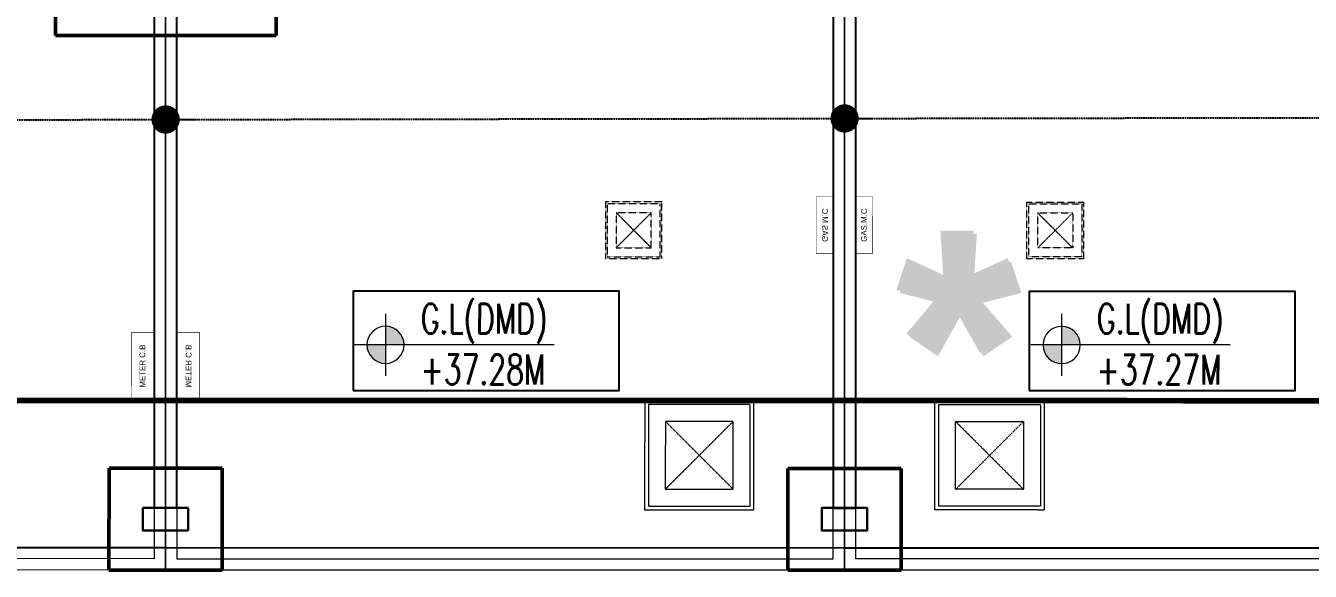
# Model space of a CAD drawing. Header units: centimetres. Extents: x -6122352 to 7132207, y -1694241 to 1947892.
# Drawn here: x 148881 to 160234, y -132486 to -127663 of the extents above; entities that cross this region are included whole.
import ezdxf
from ezdxf.enums import TextEntityAlignment as Align

# ---------------------------------------------------------------- set-up
doc = ezdxf.new("R2010")
doc.units = ezdxf.units.CM
doc.header["$MEASUREMENT"] = 0
for name, pattern in [('2. HG-ST XR COL 3A (5V 7V 9V 11V - GF (4M & 5D-E)$0$HIDDEN', [0.375, 0.25, -0.125]), ('23585-XR-AR-END-SETTING OUT PLAN$0$HIDDEN', [0.375, 0.25, -0.125]), ('DASHED2', [0.375, 0.25, -0.125]), ('XR-AR-END-SETTING OUT PLAN$0$23261-XR-AR-SI-GF$0$HIDDEN', [0.375, 0.25, -0.125])]:
    doc.linetypes.add(name, pattern=pattern)
doc.layers.add('08-Compound Wall-2', color=6, linetype='Continuous', lineweight=25, true_color=0xff00ff)
doc.layers.add('08-Compound Wall-4', color=7, linetype='Continuous', lineweight=25, true_color=0xff4405)
for name, color, linetype in [('23585-XR-AR-BOUNDARY WALLS AND SETBACKS$0$setback', 7, 'XR-AR-END-SETTING OUT PLAN$0$23261-XR-AR-SI-GF$0$HIDDEN'), ('23585-XR-AR-MID-ANNO-GF$0$945-4P-1-101-GROUND FLOOR PLAN$0$XR-MIDDLE-GROUND FLOOR PLAN$0$XR-MIDDLE-GROUND FLOOR PLAN$0$-LPG-CABINET', 6, 'Continuous'), ('@MI-REF LAYER', 7, 'Continuous'), ('B_TH_8', 7, 'Continuous'), ('XR-AR-MID-SETTING OUT FOR MASTER$0$23585-XR-AR-MID-GROUND FLOOR$0$GS-HATCH-FLOOR TILE', 251, 'Continuous'), ('XREF1$0$S-LEVELS', 2, 'Continuous'), ('XREF1$0$TYPICAL NEW PROFILE', 3, 'Continuous')]:
    doc.layers.add(name, color=color, linetype=linetype)
for name, color, linetype, lineweight in [('23585-XR-AR-DAMAC PLOT LIMITS$0$1-Mid units', 41, 'Continuous', 5), ('23585-XR-AR-END-SETTING OUT PLAN$0$A-FLOR-UNDR', 8, '23585-XR-AR-END-SETTING OUT PLAN$0$HIDDEN', 5), ('23585-XR-AR-MID-ANNO-GF$0$945-4P-1-101-GROUND FLOOR PLAN$0$XR-MIDDLE-GROUND FLOOR PLAN$0$XR-MIDDLE-GROUND FLOOR PLAN$0$-DR-RW', 6, 'Continuous', 5), ('23585-XR-AR-MID-ANNO-GF$0$945-4P-1-101-GROUND FLOOR PLAN$0$XR-MIDDLE-GROUND FLOOR PLAN$0$XR-MIDDLE-GROUND FLOOR PLAN$0$S-ANNO-TXT', 3, 'Continuous', 25), ('@ Foundations', 4, 'DASHED2', 50), ('A-ANNO-TEXT', 3, 'Continuous', 25), ('XR-AR-MID-SETTING OUT FOR MASTER$0$23585-XR-AR-MID-GROUND FLOOR$0$A-FLOR-PATT', 8, 'Continuous', 5), ('XR-AR-MID-SETTING OUT FOR MASTER$0$23585-XR-AR-MID-GROUND FLOOR$0$S-COLS', 51, 'Continuous', 40), ('XREF1$0$36-TAGLVL', 23, 'Continuous', 9)]:
    doc.layers.add(name, color=color, linetype=linetype, lineweight=lineweight)
doc.styles.add('23585-XR-AR-MALDIVE-1$0$Arial', font='arialbd.ttf')
doc.styles.add('23585-XR-AR-MID-ANNO-GF$0$SDC-TEXT', font='arial.ttf')
doc.styles.add('Arial', font='arialbd.ttf')
doc.styles.add('XREF1$0$DLT_TEXT', font='romans.shx', dxfattribs={"width": 0.7})

# ---------------------------------------------------------------- blocks, each defined once
blk = doc.blocks.new('23585-XR-AR-BOUNDARY WALLS AND SETBACKS')
at = {"layer": '08-Compound Wall-2'}
blk.add_lwpolyline([(496586.5850403294, 2768913.782413454), (496586.5850403298, 2768913.782413455), (496590.6384401171, 2768918.206213224), (496594.6918401177, 2768922.630013223), (496598.7452401172, 2768927.053813224), (496602.7986401179, 2768931.477613223), (496606.7846832142, 2768935.827489937)], dxfattribs=at)
at = {"layer": '23585-XR-AR-BOUNDARY WALLS AND SETBACKS$0$setback', "ltscale": 40, "const_width": 0.05}
blk.add_lwpolyline([(496622.2089072186, 2768954.585300844), (496607.8314875885, 2768967.758914647), (496603.6765869833, 2768963.224389371), (496599.6231525759, 2768958.800751822), (496595.5697982174, 2768954.377001632), (496591.5163982162, 2768949.953201632), (496587.4629982173, 2768945.529401632), (496583.4095982172, 2768941.105601632), (496579.3561982168, 2768936.681801632), (496575.3025484073, 2768932.257947273), (496571.2491525767, 2768927.834351821), (496567.0930137162, 2768923.298279969), (496581.4700765952, 2768910.12437026), (496585.6265524817, 2768914.66065092), (496589.6799508891, 2768919.084449183), (496593.73335089, 2768923.508249182), (496597.7867508893, 2768927.932049183), (496601.8401508902, 2768932.355849182), (496605.8937747513, 2768936.779475226), (496609.94715089, 2768941.203249183), (496614.0005508893, 2768945.627049183), (496618.0539508902, 2768950.050849183)], close=True, dxfattribs=at)
blk = doc.blocks.new('A$C9d9485f6')
at = {"layer": 'A-ANNO-TEXT', "rotation": 312.4881850805905}
blk.add_blockref('23585-XR-AR-BOUNDARY WALLS AND SETBACKS', (-2377088.534775567, -1504219.252137818), dxfattribs=at)
blk = doc.blocks.new('23585-XR-AR-DAMAC PLOT LIMITS')
at = {"layer": '23585-XR-AR-DAMAC PLOT LIMITS$0$1-Mid units', "color": 251, "true_color": 0x636466}
for points in [[(496577.1442999998, 2768938.7085), (496581.1977000004, 2768943.132300001), (496598.8926999997, 2768926.9187), (496594.8393000001, 2768922.494899999)], [(496573.0906999996, 2768934.284700001), (496577.1442999998, 2768938.7085), (496594.8393000001, 2768922.494899999), (496590.7858999996, 2768918.0711)], [(496590.7858999996, 2768918.0711), (496586.7324999999, 2768913.647299999), (496569.0373, 2768929.861099999), (496573.0906999996, 2768934.284700001)]]:
    blk.add_lwpolyline(points, close=True, dxfattribs=at)
blk = doc.blocks.new('A$Cf093b529')
at = {"layer": 'A-ANNO-TEXT'}
blk.add_blockref('23585-XR-AR-DAMAC PLOT LIMITS', (-495391.9901121984, -2768603.441896566), dxfattribs=at)
blk = doc.blocks.new('A$C626fc766')
at = {"color": 1, "true_color": 0xeb0000, "const_width": 0.003, "elevation": -6.17216293373952e-09}
blk.add_lwpolyline([(57.15263062110171, 0.000134600792080164), (51.15262578800321, 0.000101007055491209), (45.15262095443904, 6.741238757967949e-05), (39.1526161218062, 3.381865099072456e-05), (33.15262363292277, 0.0002827958669513464), (27.15261879982427, 0.0002492028288543224), (21.15261396626011, 0.0002156072296202183), (15.1526091331616, 0.0001820139586925507), (9.152604299597442, 0.0001484188251197338), (0, 0.0001115526538342237), (0.000430768821388483, 24.00010619545355), (9.152617381419986, 24.00030286540277), (15.15247475588694, 24.00020134728402), (21.1526147024706, 24.0000874819234), (27.15261953696609, 24.00012107659131), (33.15262436913326, 24.00015467009507), (39.15262920316309, 24.00018826546147), (45.15263403579593, 24.00022185896523), (51.15263886982575, 24.00025545433164), (57.15249624382704, 24.00015393341891), (66.30269249947742, 24.00015444681048), (66.30267941812053, 0)], close=True, dxfattribs=at)
blk = doc.blocks.new('_Dot')
at = {"color": 0, "linetype": 'ByBlock', "lineweight": -2}
blk.add_line((-0.5, 0), (-1, 0), dxfattribs=at)
at = {"color": 0, "linetype": 'ByBlock', "const_width": 0.5}
blk.add_lwpolyline([(-0.25, 0, 1), (0.25, 0, 1)], format="xyb", close=True, dxfattribs=at)
blk = doc.blocks.new('XREF1$0$LVL  ATTR')
at = {"color": 7}
blk.add_wipeout([(-0.33727806633866564, 0.38352486299273547), (1.8973092599409713, 0.38352486299273547), (1.8973092599409713, -0.45047952129880775), (-0.33727806633866564, -0.4504795212988073)], dxfattribs=at)
at = {"layer": 'XREF1$0$36-TAGLVL', "extrusion": (-4.888139810645865e-07, 1.406522031717416e-17, 0.9999999999998805)}
h = blk.add_hatch(color=252, dxfattribs=at)
h.paths.add_polyline_path([(-0.06536514837319736, 0.1562500046566129, 0.4142135623730951), (-0.2216151483731973, 4.656612873077392e-09), (-0.06536514837319736, 4.656612873077392e-09)])
h.paths.add_polyline_path([(0.09088485162680264, 4.656612873077392e-09), (-0.06536514837319736, 4.656612873077392e-09), (-0.06536514837319736, -0.1562499953433871, 0.4142135623730951)])
at = {"layer": 'XREF1$0$36-TAGLVL', "extrusion": (-4.888139810645865e-07, 1.406522031717408e-17, 0.9999999999998805)}
for p, q in [((-0.06536515014719235, -0.2604166821887048), (-0.06536515014719235, 0.2604166511446238)), ((1.351057254982072, -1.396983861923218e-08, 5.262988010916589e-07), (-0.3253053234689158, -1.396983861923218e-08, -1.018362459642307e-07))]:
    blk.add_line(p, q, dxfattribs=at)
blk.add_circle((-0.06536514830387681, -4.494034574497252e-25, 3.195139836529895e-08), 0.15625, dxfattribs=at)
at = {"layer": 'XREF1$0$S-LEVELS', "color": 1}
blk.add_lwpolyline([(-0.3372780663386656, 0.3835248629927364), (1.897309259940972, 0.3835248629927364), (1.897309259940972, -0.4504795212988069), (-0.3372780663386656, -0.4504795212988069)], close=True, dxfattribs=at)
at = {"layer": 'XREF1$0$TYPICAL NEW PROFILE', "color": 3, "style": 'XREF1$0$DLT_TEXT', "width": 0.7}
for tag, p in [('+0.00M', (0.2413431143818681, 0.067100426539497, -0.0001437184612911057)), ('S.S.L', (0.2413431143818681, -0.3452672204089993, -0.0001437184612911057))]:
    blk.add_attdef(tag, p, '', height=0.2500000000000001, dxfattribs=at)
blk = doc.blocks.new('A$Cbcaed180')
at = {"color": 1, "true_color": 0xeb0000, "const_width": 0.003, "elevation": -6.17216293373952e-09}
blk.add_lwpolyline([(57.15263062110171, 0.7364739454351366), (51.15262578800321, 0.7364403521642089), (45.15262095443904, 0.7364067570306361), (39.1526161218062, 0.7363731632940471), (33.15262363292277, 0.7366221407428384), (27.15261879982427, 0.7365885474719107), (21.15261396626011, 0.7365549518726766), (15.1526091331616, 0.7365213586017489), (9.152604299597442, 0.7364877634681761), (0, 0.7364508975297213), (0.000430768821388483, 24.73644554009661), (9.152617381419986, 24.73664221027866), (15.15247475588694, 24.73654069192708), (21.1526147024706, 24.73642682656646), (27.15261953696609, 24.73646042123437), (33.15262436913326, 24.73649401497096), (39.15262920316309, 24.73652761010453), (45.15263403579593, 24.73656120384112), (51.15263886982575, 24.73659479897469), (57.15249624382704, 24.73649327876046), (66.30269249947742, 24.7364937919192), (66.30267941812053, 0.7363393446430564)], close=True, dxfattribs=at)
blk = doc.blocks.new('XR-AR-MID-SETTING OUT FOR MASTER$0$23585-XR-AR-MID-GROUND FLOOR$0$945-4P-1-101-GROUND FLOOR PLAN$0$XR-MIDDLE-CAR PARK HATCH')
at = {"layer": 'XR-AR-MID-SETTING OUT FOR MASTER$0$23585-XR-AR-MID-GROUND FLOOR$0$A-FLOR-PATT'}
blk.add_lwpolyline([(9250.002853021142, 100.0129149327577), (9249.99679574091, 5500.000000009181), (15050.00005108526, 5502.664669244065), (15050.00005108526, 100.450321876061)], close=True, dxfattribs=at)
blk = doc.blocks.new('XR-AR-MID-SETTING OUT FOR MASTER$0$23585-XR-AR-MID-GROUND FLOOR$0$A$C08698786')
at = {"layer": 'XR-AR-MID-SETTING OUT FOR MASTER$0$23585-XR-AR-MID-GROUND FLOOR$0$S-COLS', "color": 252, "lineweight": 30}
for points in [[(-200.1009931564331, 549.9997375011444), (199.8990068435669, 549.9997372627258), (199.8990068435669, 349.999737739563), (-200.1009931564331, 349.9997375011444)], [(5799.899006843567, 549.9997372627258), (6199.899006605148, 549.9997370243073), (6199.899006843567, 349.9997375011444), (5799.899006843567, 349.9997372627258)]]:
    blk.add_lwpolyline(points, close=True, dxfattribs=at)
blk = doc.blocks.new('23585-XR-AR-END-SETTING OUT PLAN$0$MH-800')
at = {"ltscale": 5}
for p, q in [((-294.2866479934596, -650.7456844130211), (305.7133520064239, -50.74568441302017)), ((-294.2866479934596, -50.74568441302108), (305.7133520064239, -650.7456844130202))]:
    blk.add_line(p, q, dxfattribs=at)
for points in [[(-476.9225677270265, 131.8902353205449), (-476.9225677270265, -833.381604146587), (488.3492717399907, -833.381604146588), (488.3492717399907, 131.8902353205449)], [(-444.2866479934597, 99.25431558697892), (-444.2866479934596, -800.7456844130211), (455.7133520064239, -800.7456844130202), (455.7133520064241, 99.2543155869771)], [(-294.2866479934596, -50.74568441302108), (-294.2866479934596, -650.7456844130211), (305.7133520064239, -650.7456844130202), (305.7133520064239, -50.74568441302017)]]:
    blk.add_lwpolyline(points, close=True, dxfattribs=at)
blk = doc.blocks.new('XR-AR-MID-SETTING OUT FOR MASTER')
at = {"layer": '23585-XR-AR-MID-ANNO-GF$0$945-4P-1-101-GROUND FLOOR PLAN$0$XR-MIDDLE-GROUND FLOOR PLAN$0$XR-MIDDLE-GROUND FLOOR PLAN$0$-DR-RW', "ltscale": 100, "const_width": 5}
blk.add_lwpolyline([(5900.05176121055, 1500.450321767838), (5700.05176121055, 1500.450321767838), (5700.05176121055, 2100.450321767838), (5900.05176121055, 2100.450321767838)], close=True, dxfattribs=at)
at = {"layer": '23585-XR-AR-MID-ANNO-GF$0$945-4P-1-101-GROUND FLOOR PLAN$0$XR-MIDDLE-GROUND FLOOR PLAN$0$XR-MIDDLE-GROUND FLOOR PLAN$0$-LPG-CABINET', "ltscale": 100, "const_width": 5}
blk.add_lwpolyline([(250.0585004000168, 3300.452212361579), (250.0585004000168, 2800.452212361579), (100.0585004000168, 2800.452212361579), (100.0585004000168, 3300.452212361579)], close=True, dxfattribs=at)
at = {"layer": '08-Compound Wall-4', "ltscale": 100}
blk.add_blockref('XR-AR-MID-SETTING OUT FOR MASTER$0$23585-XR-AR-MID-GROUND FLOOR$0$945-4P-1-101-GROUND FLOOR PLAN$0$XR-MIDDLE-CAR PARK HATCH', (-9150.000085264444, 0.1875896453857422), dxfattribs=at)
at = {"layer": '23585-XR-AR-END-SETTING OUT PLAN$0$A-FLOR-UNDR', "color": 8, "ltscale": 100, "xscale": -0.5182770836547854, "yscale": 0.5182770836547854, "zscale": 0.5182770836547854, "rotation": 270.0000009865863}
blk.add_blockref('23585-XR-AR-END-SETTING OUT PLAN$0$MH-800', (2044.600959901667, 3001.106258045715, -0.002995261741824737), dxfattribs=at)
at = {"layer": '23585-XR-AR-END-SETTING OUT PLAN$0$A-FLOR-UNDR', "color": 8, "ltscale": 100, "xscale": -1, "rotation": 270.0000009865863}
blk.add_blockref('23585-XR-AR-END-SETTING OUT PLAN$0$MH-800', (1633.529236924, 1009.498782204852), dxfattribs=at)
at = {"layer": 'XR-AR-MID-SETTING OUT FOR MASTER$0$23585-XR-AR-MID-GROUND FLOOR$0$GS-HATCH-FLOOR TILE', "color": 8}
blk.add_blockref('XR-AR-MID-SETTING OUT FOR MASTER$0$23585-XR-AR-MID-GROUND FLOOR$0$A$C08698786', (-1.490116119384766e-07, 0), dxfattribs=at)
at = {"layer": '23585-XR-AR-MID-ANNO-GF$0$945-4P-1-101-GROUND FLOOR PLAN$0$XR-MIDDLE-GROUND FLOOR PLAN$0$XR-MIDDLE-GROUND FLOOR PLAN$0$S-ANNO-TXT', "color": 3, "style": '23585-XR-AR-MID-ANNO-GF$0$SDC-TEXT'}
for s, p in [('GAS.M.C', (172.1149954927678, 3050.039734449925)), ('METER C.B', (5795.544322382313, 1802.866097628541))]:
    blk.add_text(s, height=50, rotation=90, dxfattribs=at).set_placement(p, align=Align.MIDDLE)
blk = doc.blocks.new('MID UNIT')
at = {"xscale": 0.001, "yscale": 0.001, "zscale": 0.001}
blk.add_blockref('XR-AR-MID-SETTING OUT FOR MASTER', (0, 0), dxfattribs=at)
blk = doc.blocks.new('TH_8')
at = {"xscale": -1}
blk.add_blockref('MID UNIT', (495850.3053798463, 2769197.479078153), dxfattribs=at)
blk.add_blockref('MID UNIT', (495838.3053798417, 2769197.479078153))
blk.add_blockref('MID UNIT', (495838.3053798425, 2769197.479078153), dxfattribs=at)
at = {"insert": (495837.3053798155, 2769200.479078146), "char_height": 2, "attachment_point": 2, "style": 'Arial'}
blk.add_mtext('\\pxqc;*', dxfattribs=at)
blk = doc.blocks.new('A$Ca7ad59d2')
at = {"insert": (42.62198783626081, 2.621866757515818), "char_height": 2, "attachment_point": 2, "style": '23585-XR-AR-MALDIVE-1$0$Arial'}
blk.add_mtext('\\pxqc;*', dxfattribs=at)
at = {"layer": 'B_TH_8', "xscale": 1.000018136216304, "yscale": 1.000018136216304, "zscale": 1.000018136216304}
blk.add_blockref('TH_8', (-495803.6470986201, -2769248.051850634), dxfattribs=at)
blk = doc.blocks.new('A$C4abd1289')
at = {"layer": '08-Compound Wall-4', "ltscale": 100}
for points in [[(0, 0), (200.0021820068359, 4.76837158203125e-07), (199.8981691896915, -4950.000262379646), (-0.1040131151676178, -4950.000261902809)], [(5999.999999701977, 4.76837158203125e-07), (6200.002182662487, -4.76837158203125e-07), (6199.898169249296, -4950.000262379646), (5999.895986706018, -4950.000261902809)]]:
    blk.add_lwpolyline(points, close=True, dxfattribs=at)
blk = doc.blocks.new('A$Cac0110ba')
at = {"rotation": 227.5015136760979}
blk.add_blockref('A$Ca7ad59d2', (28.54929658252513, 57.49132066033781), dxfattribs=at)
at = {"layer": '@ Foundations', "linetype": 'DASHED2', "ltscale": 25, "elevation": -5.795124248494133e-09}
for points in [[(-0.8725231979624368, 24.56783082289621), (-0.1964050152455457, 25.30572347994894), (-0.8597149178967811, 25.91401626868173), (-1.535833100846503, 25.17612361209467)], [(-4.249317864479963, 20.88251063600183), (-4.925436047429685, 20.1446179789491), (-5.589257477840874, 20.75235250359401), (-4.913139295123983, 21.49024516018108)]]:
    blk.add_lwpolyline(points, close=True, dxfattribs=at)
at = {"layer": '@ Foundations', "linetype": 'DASHED2', "ltscale": 25}
blk.add_lwpolyline([(-1.10818495095009, 18.64763204613701), (0.7719177700928412, 16.92492668610066), (-0.5454451523837633, 15.48720107553527), (-2.425547873426694, 17.20990643603727)], close=True, dxfattribs=at)
at = {"color": 10, "xscale": 0.001000007223668515, "yscale": 0.001000007223668515, "zscale": 0.001000007223668515, "rotation": 227.5015136760979}
for p in [(6.97814009495778, 26.32596941851079), (2.924407570564654, 21.9024218856357)]:
    blk.add_blockref('A$C4abd1289', p, dxfattribs=at)

msp = doc.modelspace()

# ---------------------------------------------------------------- block references
at = {"color": 94, "linetype": '2. HG-ST XR COL 3A (5V 7V 9V 11V - GF (4M & 5D-E)$0$HIDDEN', "xscale": -1000, "yscale": 1000, "zscale": 1000, "rotation": 227.4902504429082}
msp.add_blockref('A$Cac0110ba', (138096.0226727291, -114332.0896886629), dxfattribs=at)

# ---------------------------------------------------------------- next in the draw order: linework, layer by layer
at = {"layer": '@MI-REF LAYER', "linetype": 'DASHED2', "extrusion": (1.192388003721869e-12, 6.924064903409956e-09, 1), "elevation": -0.0008724781295850443}
msp.add_lwpolyline([(144118.4307952963, -128501.9269410379), (162575.6682071505, -128472.4412102373), (163131.7645306044, -127735.1338890006)], dxfattribs=at)

# ---------------------------------------------------------------- next in the draw order: block references
at = {"layer": '@MI-REF LAYER', "xscale": 1000, "yscale": 1000, "zscale": 1000}
msp.add_blockref('A$C9d9485f6', (-23958.95045533385, 48155.57226163784), dxfattribs=at)
at = {"layer": '@MI-REF LAYER', "color": 10, "xscale": 1000, "yscale": 1000, "zscale": 1000, "rotation": 359.9898398956657}
msp.add_blockref('A$C626fc766', (134965.0095227127, -132472.2489700342, 6.172162933739522e-06), dxfattribs=at)
at = {"layer": '@MI-REF LAYER', "extrusion": (1.192388003723139e-12, 6.924064903409957e-09, 1), "xscale": -250.0000000000001, "yscale": 250.0000000000001, "zscale": 250.0000000000001, "rotation": 0.03499014931476196}
for p in [(150118.4129600366, -128492.34187398, -10.41784258470054), (156118.4420077978, -128482.7567321008, -10.41784258470054)]:
    msp.add_blockref('_Dot', p, dxfattribs=at)

# ---------------------------------------------------------------- next in the draw order: block references
at = {"layer": '@MI-REF LAYER', "color": 7}
ref = msp.add_blockref('XREF1$0$LVL  ATTR', (152129.7714727661, -130483.8990713831, -0.0004145643639391252), dxfattribs=dict(at, xscale=-1051.480567989675, yscale=1051.480567989676, zscale=1051.480567989675, rotation=179.9900706703991))
ref.add_attrib('S.S.L', 'G.L(DMD)', (152372.8351654775, -130383.7695618098, -0.1515317336735395), dxfattribs={"layer": 'XREF1$0$TYPICAL NEW PROFILE', "color": 3, "height": 262.8701419974187, "rotation": 359.9900739614624, "style": 'XREF1$0$DLT_TEXT', "width": 0.7})
ref.add_attrib('+0.00M', '+37.28M ', (152370.5317923516, -130833.1041607572, -0.1515317336735395), dxfattribs={"layer": 'XREF1$0$TYPICAL NEW PROFILE', "color": 3, "height": 262.8701419974187, "rotation": 359.9900739614624, "style": 'XREF1$0$DLT_TEXT', "width": 0.7})
ref = msp.add_blockref('XREF1$0$LVL  ATTR', (158104.809961593, -130484.9294755844, -0.0004145643639391252), dxfattribs=dict(at, xscale=-1051.480567989675, yscale=1051.480567989676, zscale=1051.480567989675, rotation=179.9900706703991))
ref.add_attrib('S.S.L', 'G.L(DMD)', (158347.8736543043, -130384.799966011, -0.1515317336735395), dxfattribs={"layer": 'XREF1$0$TYPICAL NEW PROFILE', "color": 3, "height": 262.8701419974187, "rotation": 359.9900739614624, "style": 'XREF1$0$DLT_TEXT', "width": 0.7})
ref.add_attrib('+0.00M', '+37.27M ', (158345.5702811785, -130834.1345649584, -0.1515317336735395), dxfattribs={"layer": 'XREF1$0$TYPICAL NEW PROFILE', "color": 3, "height": 262.8701419974187, "rotation": 359.9900739614624, "style": 'XREF1$0$DLT_TEXT', "width": 0.7})

# ---------------------------------------------------------------- next in the draw order: block references
at = {"layer": '@MI-REF LAYER', "xscale": 1000, "yscale": 1000, "zscale": 1000, "rotation": 312.4882903633292}
msp.add_blockref('A$Cf093b529', (-891608.7329339073, 539022.7201118186), dxfattribs=at)
at = {"layer": '@MI-REF LAYER', "color": 10, "xscale": 1000, "yscale": 1000, "zscale": 1000, "rotation": 359.9898398935451}
msp.add_blockref('A$Cbcaed180', (134964.9895669966, -133208.5883198979, 6.172162933739522e-06), dxfattribs=at)

doc.saveas('drawing.dxf')
